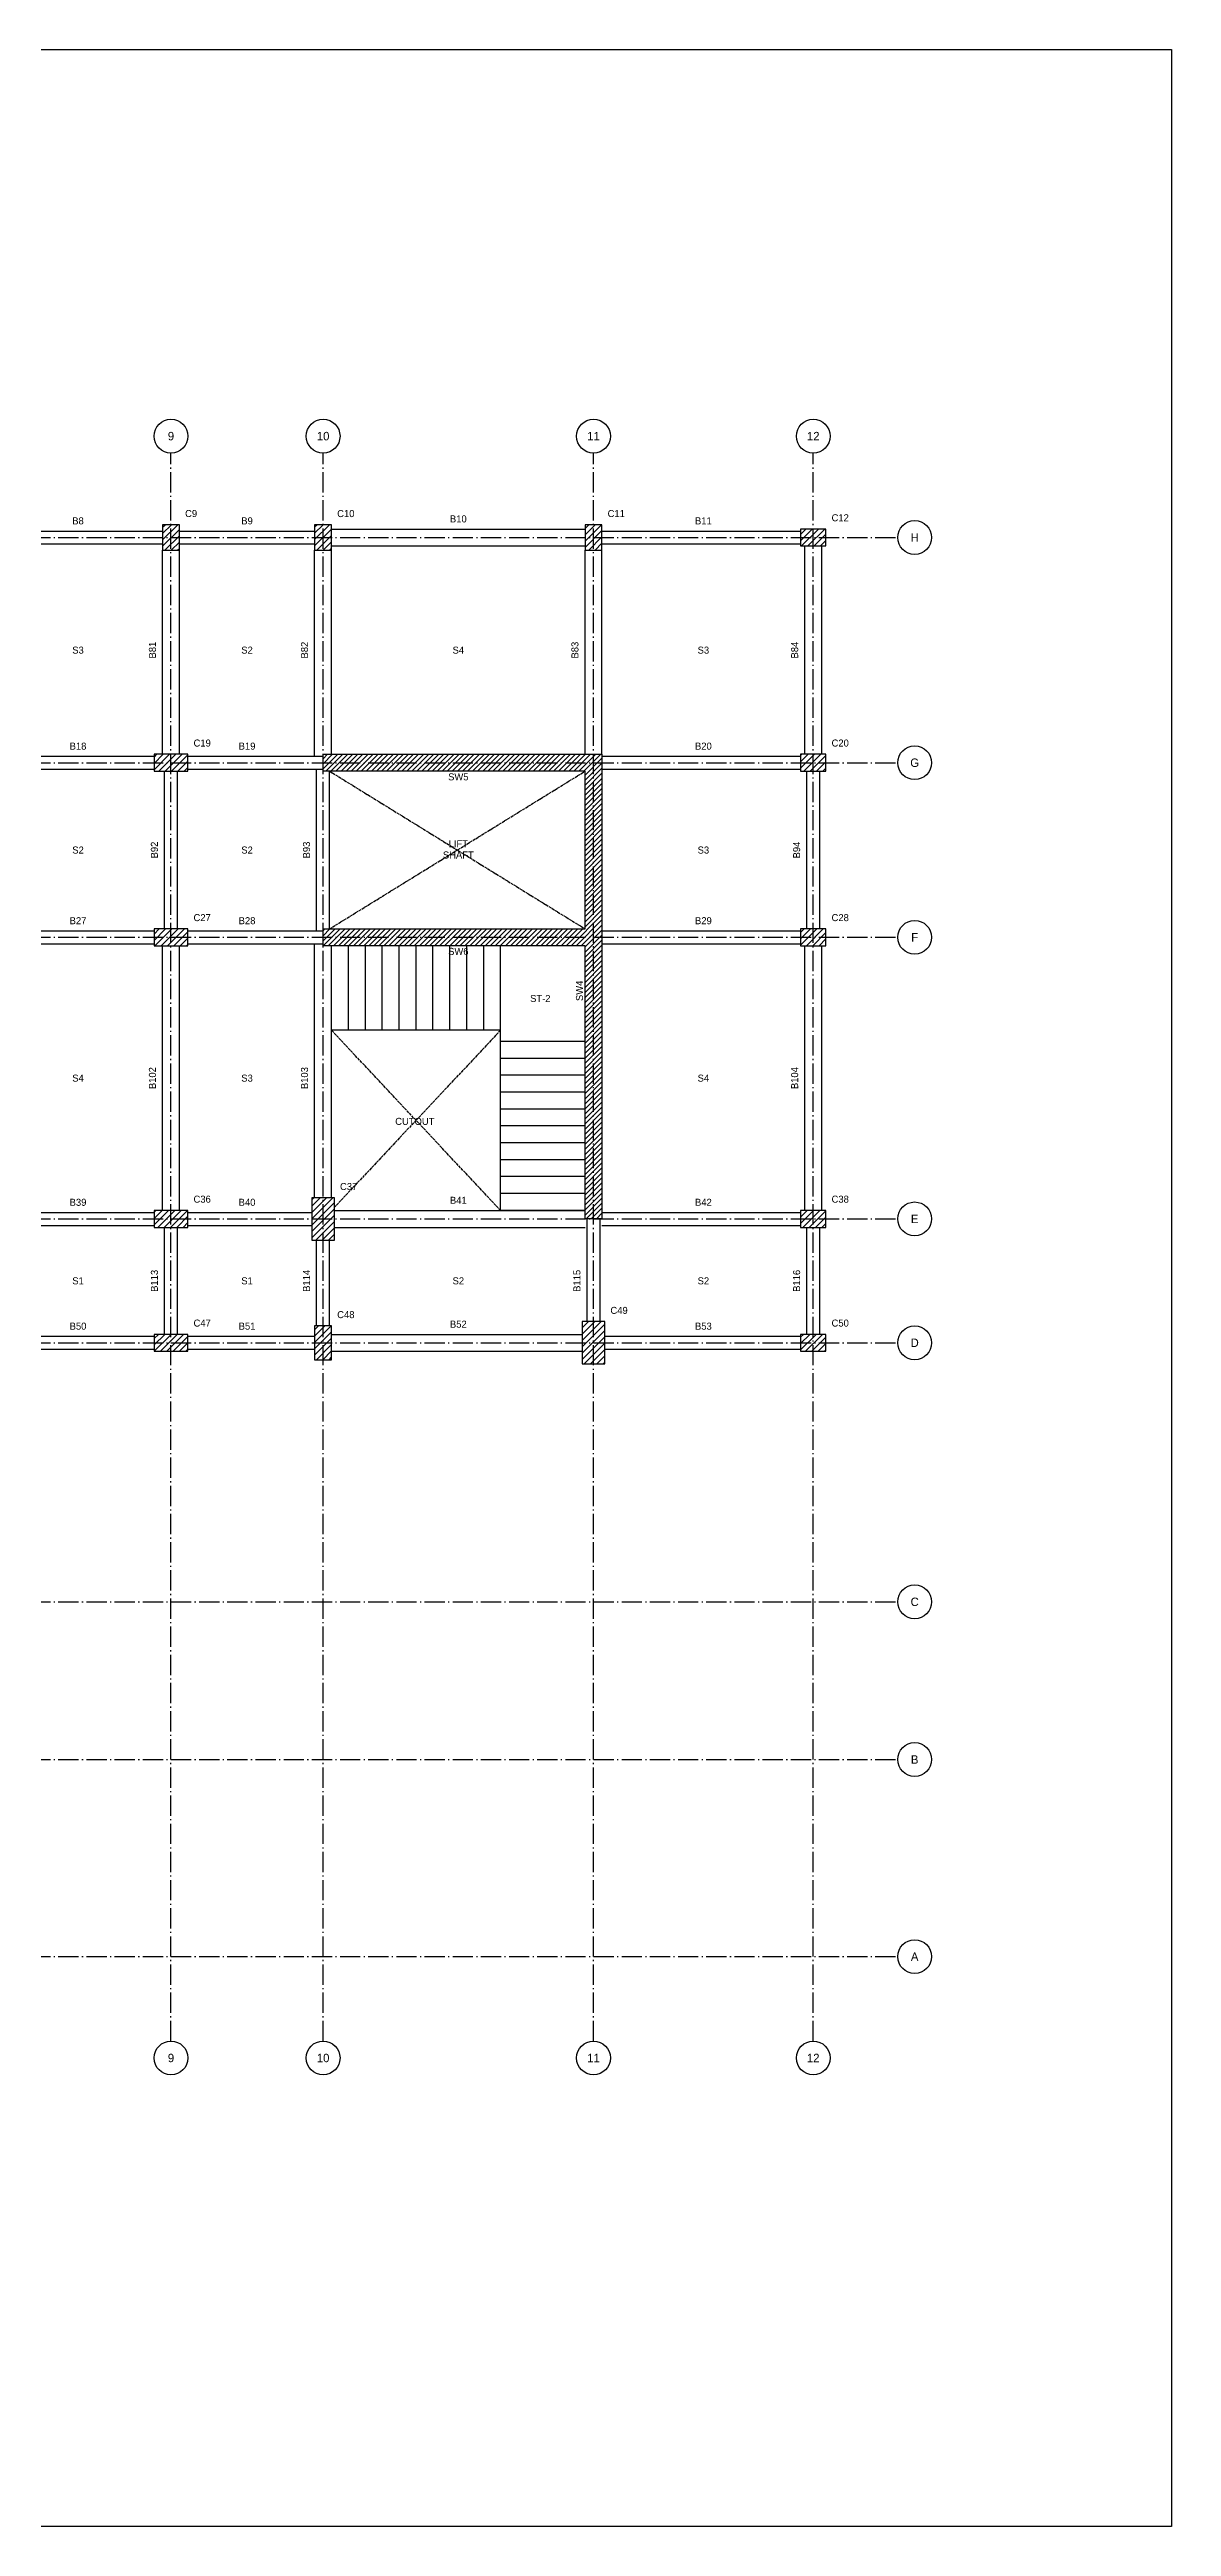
# Model space of a CAD drawing. Header units: millimetres. Extents: x -71346 to 347304, y -10119 to 33865.
# Drawn here: x 25845 to 45758, y -10119 to 33865 of the extents above; entities that cross this region are included whole.
import ezdxf
from ezdxf.enums import TextEntityAlignment as Align

# ---------------------------------------------------------------- set-up
doc = ezdxf.new("R2010")
doc.units = ezdxf.units.MM
doc.header["$LTSCALE"] = 40
doc.linetypes.add('DASHED', pattern=[1.524, 1.27, -0.254])
doc.linetypes.add('GRIDLINE', pattern=[12.5, 9, -1.5, 0.5, -1.5])
for name, color, linetype in [('A-CUTOUT', 9, 'DASHED'), ('A-FLOR-IDEN', 11, 'Continuous'), ('S-BEAM', 12, 'Continuous'), ('S-BEAM-IDEN', 2, 'Continuous'), ('S-COLS', 52, 'Continuous'), ('S-COLS-IDEN', 171, 'Continuous'), ('S-GRID', 8, 'GRIDLINE'), ('S-GRID-IDEN', 8, 'Continuous'), ('S-STRS', 31, 'Continuous'), ('S-STRS-IDEN', 31, 'Continuous'), ('S-WALL-IDEN', 30, 'Continuous')]:
    doc.layers.add(name, color=color, linetype=linetype)
doc.layers.add('Boundary', color=40, linetype='Continuous', lineweight=30)

msp = doc.modelspace()

# ---------------------------------------------------------------- hatches: boundary and pattern name
at = {"layer": 'S-COLS'}
h = msp.add_hatch(dxfattribs=at)
h.set_pattern_fill('ANSI31', scale=25)
h.paths.add_polyline_path([(27850, 24975), (28150, 24975), (28150, 25425), (27850, 25425)])
h = msp.add_hatch(dxfattribs=at)
h.set_pattern_fill('ANSI31', scale=25)
h.paths.add_polyline_path([(30550, 24975), (30850, 24975), (30850, 25425), (30550, 25425)])
h = msp.add_hatch(dxfattribs=at)
h.set_pattern_fill('ANSI31', scale=25)
h.paths.add_polyline_path([(35350, 24975), (35650, 24975), (35650, 25425), (35350, 25425)])
h = msp.add_hatch(dxfattribs=at)
h.set_pattern_fill('ANSI31', scale=25)
h.paths.add_polyline_path([(39175, 25050), (39625, 25050), (39625, 25350), (39175, 25350)])
h = msp.add_hatch(dxfattribs=at)
h.set_pattern_fill('ANSI31', scale=25)
h.paths.add_polyline_path([(27700, 21050), (28300, 21050), (28300, 21350), (27700, 21350)])
h = msp.add_hatch(dxfattribs=at)
h.set_pattern_fill('ANSI31', scale=20)
h.paths.add_polyline_path([(35650, 21350), (35650, 13100), (35350, 13100), (35350, 17950), (30700, 17950), (30700, 18250), (35350, 18250), (35350, 21050), (30700, 21050), (30700, 21350), (35650, 21350)])
h = msp.add_hatch(dxfattribs=at)
h.set_pattern_fill('ANSI31', scale=25)
h.paths.add_polyline_path([(39175, 21050), (39625, 21050), (39625, 21350), (39175, 21350)])
h = msp.add_hatch(dxfattribs=at)
h.set_pattern_fill('ANSI31', scale=25)
h.paths.add_polyline_path([(27700, 17950), (28300, 17950), (28300, 18250), (27700, 18250)])
h = msp.add_hatch(dxfattribs=at)
h.set_pattern_fill('ANSI31', scale=25)
h.paths.add_polyline_path([(39175, 17950), (39625, 17950), (39625, 18250), (39175, 18250)])
h = msp.add_hatch(dxfattribs=at)
h.set_pattern_fill('ANSI31', scale=25)
h.paths.add_polyline_path([(27700, 12950), (28300, 12950), (28300, 13250), (27700, 13250)])
h = msp.add_hatch(dxfattribs=at)
h.set_pattern_fill('ANSI31', scale=25)
h.paths.add_polyline_path([(30500, 12725), (30900, 12725), (30900, 13475), (30500, 13475)])
h = msp.add_hatch(dxfattribs=at)
h.set_pattern_fill('ANSI31', scale=25)
h.paths.add_polyline_path([(39175, 12950), (39625, 12950), (39625, 13250), (39175, 13250)])
h = msp.add_hatch(dxfattribs=at)
h.set_pattern_fill('ANSI31', scale=25)
h.paths.add_polyline_path([(27700, 10750), (28300, 10750), (28300, 11050), (27700, 11050)])
h = msp.add_hatch(dxfattribs=at)
h.set_pattern_fill('ANSI31', scale=25)
h.paths.add_polyline_path([(30550, 10600), (30850, 10600), (30850, 11200), (30550, 11200)])
h = msp.add_hatch(dxfattribs=at)
h.set_pattern_fill('ANSI31', scale=25)
h.paths.add_polyline_path([(35300, 10525), (35700, 10525), (35700, 11275), (35300, 11275)])
h = msp.add_hatch(dxfattribs=at)
h.set_pattern_fill('ANSI31', scale=25)
h.paths.add_polyline_path([(39175, 10750), (39625, 10750), (39625, 11050), (39175, 11050)])

# ---------------------------------------------------------------- linework, layer by layer
at = {"layer": 'A-CUTOUT'}
for p, q in [((30815, 18250), (35350, 21050)), ((30815, 21050), (35350, 18250)), ((33850, 13250), (30850, 16450)), ((33850, 16450), (30910, 13315))]:
    msp.add_line(p, q, dxfattribs=at)
at = {"layer": 'Boundary'}
msp.add_lwpolyline([(-9384, 33865), (45758, 33865), (45758, -10119), (-9384, -10119)], close=True, dxfattribs=at)
at = {"layer": 'S-BEAM'}
for p, q in [((24850, 25315), (27850, 25315)), ((24850, 25085), (27850, 25085)), ((28150, 25315), (30550, 25315)), ((28150, 25085), (30550, 25085)), ((30850, 25350), (35350, 25350)), ((35650, 25315), (39175, 25315)), ((35650, 25085), (39175, 25085)), ((27850, 21350), (27850, 24975)), ((28150, 21350), (28150, 24975)), ((30550, 21315), (30550, 24975)), ((30850, 25050), (35350, 25050)), ((30850, 21350), (30850, 24975)), ((35350, 21350), (35350, 24975)), ((35650, 21350), (35650, 24975)), ((39250, 21350), (39250, 25050)), ((39550, 21350), (39550, 25050)), ((24900, 21315), (27700, 21315)), ((28300, 21315), (30700, 21315)), ((35650, 21315), (39175, 21315)), ((24900, 21085), (27700, 21085)), ((27885, 18250), (27885, 21050)), ((28115, 18250), (28115, 21050)), ((28300, 21085), (30700, 21085)), ((30585, 18215), (30585, 21085)), ((30815, 18250), (30815, 21050)), ((35650, 21085), (39175, 21085)), ((39285, 18250), (39285, 21050)), ((39515, 18250), (39515, 21050)), ((25075, 18215), (27700, 18215)), ((28300, 18215), (30700, 18215)), ((35650, 18215), (39175, 18215)), ((25075, 17985), (27700, 17985)), ((27850, 13250), (27850, 17950)), ((28150, 13250), (28150, 17950)), ((28300, 17985), (30700, 17985)), ((30550, 13475), (30550, 17985)), ((30850, 13475), (30850, 17950)), ((35650, 17985), (39175, 17985)), ((39250, 13250), (39250, 17950)), ((39550, 13250), (39550, 17950)), ((24900, 13215), (27700, 13215)), ((28300, 13215), (30500, 13215)), ((30900, 13250), (35350, 13250)), ((35650, 13215), (39175, 13215)), ((24900, 12985), (27700, 12985)), ((27885, 11050), (27885, 12950)), ((28115, 11050), (28115, 12950)), ((28300, 12985), (30500, 12985)), ((30900, 12950), (35350, 12950)), ((35385, 11275), (35385, 13100)), ((35615, 11275), (35615, 13100)), ((35650, 12985), (39175, 12985)), ((39285, 11050), (39285, 12950)), ((39515, 11050), (39515, 12950)), ((30585, 11200), (30585, 12725)), ((30815, 11200), (30815, 12725)), ((24900, 11015), (27700, 11015)), ((28300, 11015), (30550, 11015)), ((30850, 11050), (35300, 11050)), ((35700, 11015), (39175, 11015)), ((24900, 10785), (27700, 10785)), ((28300, 10785), (30550, 10785)), ((30850, 10750), (35300, 10750)), ((35700, 10785), (39175, 10785))]:
    msp.add_line(p, q, dxfattribs=at)
at = {"layer": 'S-COLS'}
for points in [[(27850, 24975), (28150, 24975), (28150, 25425), (27850, 25425)], [(30550, 24975), (30850, 24975), (30850, 25425), (30550, 25425)], [(35350, 24975), (35650, 24975), (35650, 25425), (35350, 25425)], [(39175, 25050), (39625, 25050), (39625, 25350), (39175, 25350)], [(27700, 21050), (28300, 21050), (28300, 21350), (27700, 21350)], [(35650, 21350), (35650, 13100), (35350, 13100), (35350, 17950), (30700, 17950), (30700, 18250), (35350, 18250), (35350, 21050), (30700, 21050), (30700, 21350)], [(39175, 21050), (39625, 21050), (39625, 21350), (39175, 21350)], [(27700, 17950), (28300, 17950), (28300, 18250), (27700, 18250)], [(39175, 17950), (39625, 17950), (39625, 18250), (39175, 18250)], [(27700, 12950), (28300, 12950), (28300, 13250), (27700, 13250)], [(30500, 12725), (30900, 12725), (30900, 13475), (30500, 13475)], [(39175, 12950), (39625, 12950), (39625, 13250), (39175, 13250)], [(27700, 10750), (28300, 10750), (28300, 11050), (27700, 11050)], [(30550, 10600), (30850, 10600), (30850, 11200), (30550, 11200)], [(35300, 10525), (35700, 10525), (35700, 11275), (35300, 11275)], [(39175, 10750), (39625, 10750), (39625, 11050), (39175, 11050)]]:
    msp.add_lwpolyline(points, close=True, dxfattribs=at)
at = {"layer": 'S-GRID'}
for p, q in [((28000, -1500), (28000, 26700)), ((30700, -1500), (30700, 26700)), ((35500, -1500), (35500, 26700)), ((39400, -1500), (39400, 26700)), ((-1500, 25200), (40900, 25200)), ((-1500, 21200), (40900, 21200)), ((-1500, 18100), (40900, 18100)), ((-1500, 13100), (40900, 13100)), ((-1500, 10900), (40900, 10900)), ((-1500, 6300), (40900, 6300)), ((-1500, 3500), (40900, 3500)), ((-1500, 0), (40900, 0))]:
    msp.add_line(p, q, dxfattribs=at)
at = {"layer": 'S-GRID-IDEN'}
for centre in [(28000, 27000), (30700, 27000), (35500, 27000), (39400, 27000), (41200, 25200), (41200, 21200), (41200, 18100), (41200, 13100), (41200, 10900), (41200, 6300), (41200, 3500), (41200, 0), (28000, -1800), (30700, -1800), (35500, -1800), (39400, -1800)]:
    msp.add_circle(centre, 300, dxfattribs=at)
at = {"layer": 'S-STRS'}
for p, q in [((30850, 16450), (30850, 17950)), ((31150, 16450), (31150, 17950)), ((31450, 16450), (31450, 17950)), ((31750, 16450), (31750, 17950)), ((32050, 16450), (32050, 17950)), ((32350, 16450), (32350, 17950)), ((32650, 16450), (32650, 17950)), ((32950, 16450), (32950, 17950)), ((33250, 16450), (33250, 17950)), ((33550, 16450), (33550, 17950)), ((33850, 16450), (33850, 17950)), ((33850, 16450), (30850, 16450)), ((33850, 13250), (33850, 16450)), ((35350, 16250), (33850, 16250)), ((35350, 15950), (33850, 15950)), ((35350, 15650), (33850, 15650)), ((35350, 15350), (33850, 15350)), ((35350, 15050), (33850, 15050)), ((35350, 14750), (33850, 14750)), ((35350, 14450), (33850, 14450)), ((35350, 14150), (33850, 14150)), ((35350, 13850), (33850, 13850)), ((35350, 13550), (33850, 13550)), ((35350, 13250), (33850, 13250))]:
    msp.add_line(p, q, dxfattribs=at)

# ---------------------------------------------------------------- texts
at = {"layer": 'A-CUTOUT'}
for s, p in [('LIFT', (33100, 19762)), ('SHAFT', (33100, 19562)), ('CUTOUT', (32328, 14832))]:
    msp.add_text(s, height=125, dxfattribs=at).set_placement(p, align=Align.MIDDLE_CENTER)
at = {"layer": 'A-FLOR-IDEN'}
for s, p in [('S3', (26350, 23200)), ('S2', (29350, 23200)), ('S4', (33100, 23200)), ('S3', (37450, 23200)), ('S2', (26350, 19650)), ('S2', (29350, 19650)), ('S3', (37450, 19650)), ('S4', (26350, 15600)), ('S3', (29350, 15600)), ('S4', (37450, 15600)), ('S1', (26350, 12000)), ('S1', (29350, 12000)), ('S2', (33100, 12000)), ('S2', (37450, 12000))]:
    msp.add_text(s, height=125, dxfattribs=at).set_placement(p, align=Align.MIDDLE_CENTER)
at = {"layer": 'S-BEAM-IDEN'}
for s, p in [('B8', (26350, 25395)), ('B9', (29350, 25395)), ('B10', (33100, 25430)), ('B11', (37450, 25395)), ('B18', (26350, 21395)), ('B19', (29350, 21395)), ('B20', (37450, 21395)), ('B27', (26350, 18295)), ('B28', (29350, 18295)), ('B29', (37450, 18295)), ('B39', (26350, 13295)), ('B40', (29350, 13295)), ('B41', (33100, 13330)), ('B42', (37450, 13295)), ('B50', (26350, 11095)), ('B51', (29350, 11095)), ('B52', (33100, 11130)), ('B53', (37450, 11095))]:
    msp.add_text(s, height=125, dxfattribs=at).set_placement(p, align=Align.BOTTOM_CENTER)
for s, p in [('B81', (27770, 23200)), ('B82', (30470, 23200)), ('B83', (35270, 23200)), ('B84', (39170, 23200)), ('B94', (39205, 19650)), ('B92', (27805, 19650)), ('B93', (30505, 19650)), ('B102', (27770, 15600)), ('B103', (30470, 15600)), ('B104', (39170, 15600)), ('B113', (27805, 12000)), ('B114', (30505, 12000)), ('B115', (35305, 12000)), ('B116', (39205, 12000))]:
    msp.add_text(s, height=125, rotation=90, dxfattribs=at).set_placement(p, align=Align.BOTTOM_CENTER)
at = {"layer": 'S-COLS-IDEN'}
for s, p in [('C9', (28250, 25525)), ('C10', (30950, 25525)), ('C11', (35750, 25525)), ('C12', (39725, 25450)), ('C19', (28400, 21450)), ('C20', (39725, 21450)), ('C27', (28400, 18350)), ('C28', (39725, 18350)), ('C37', (31000, 13575)), ('C36', (28400, 13350)), ('C38', (39725, 13350)), ('C48', (30950, 11300)), ('C49', (35800, 11375)), ('C47', (28400, 11150)), ('C50', (39725, 11150))]:
    msp.add_text(s, height=125, dxfattribs=at).set_placement(p, align=Align.BOTTOM_LEFT)
at = {"layer": 'S-GRID-IDEN'}
for s, p in [('9', (28000, 27000)), ('10', (30700, 27000)), ('11', (35500, 27000)), ('12', (39400, 27000)), ('H', (41200, 25200)), ('G', (41200, 21200)), ('F', (41200, 18100)), ('E', (41200, 13100)), ('D', (41200, 10900)), ('C', (41200, 6300)), ('B', (41200, 3500)), ('A', (41200, 0)), ('9', (28000, -1800)), ('10', (30700, -1800)), ('11', (35500, -1800)), ('12', (39400, -1800))]:
    msp.add_text(s, height=150, dxfattribs=at).set_placement(p, align=Align.MIDDLE_CENTER)
at = {"layer": 'S-STRS-IDEN'}
msp.add_text('ST-2', height=125, dxfattribs=at).set_placement((34555, 17014), align=Align.MIDDLE_CENTER)
at = {"layer": 'S-WALL-IDEN'}
for s, p in [('SW5', (33100, 20950)), ('SW6', (33100, 17850))]:
    msp.add_text(s, height=125, dxfattribs=at).set_placement(p, align=Align.MIDDLE_CENTER)
msp.add_text('SW4', height=125, rotation=90, dxfattribs=at).set_placement((35250, 17150), align=Align.MIDDLE_CENTER)

doc.saveas('drawing.dxf')
